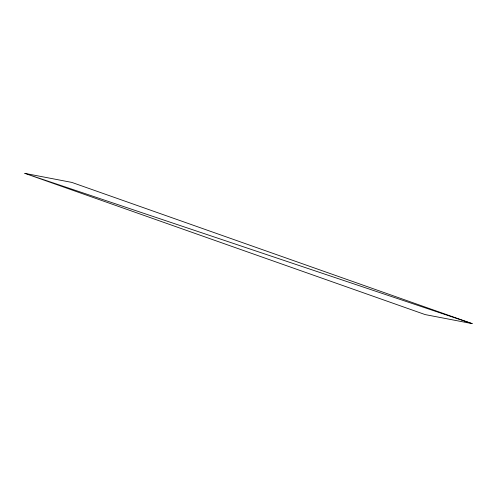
<?xml version="1.0" encoding="UTF-8"?>
<svg xmlns="http://www.w3.org/2000/svg" width="497" height="497" viewBox="0 0 497 497"><rect width="100%" height="100%" fill="white"/><g stroke="black" fill="none" stroke-linecap="round" stroke-linejoin="round"><path stroke-width="0.75" d="M24.85 173.372L71.816 182.405L472.15 323.628L425.183 314.595L24.85 173.372L472.15 323.628"/></g></svg>
